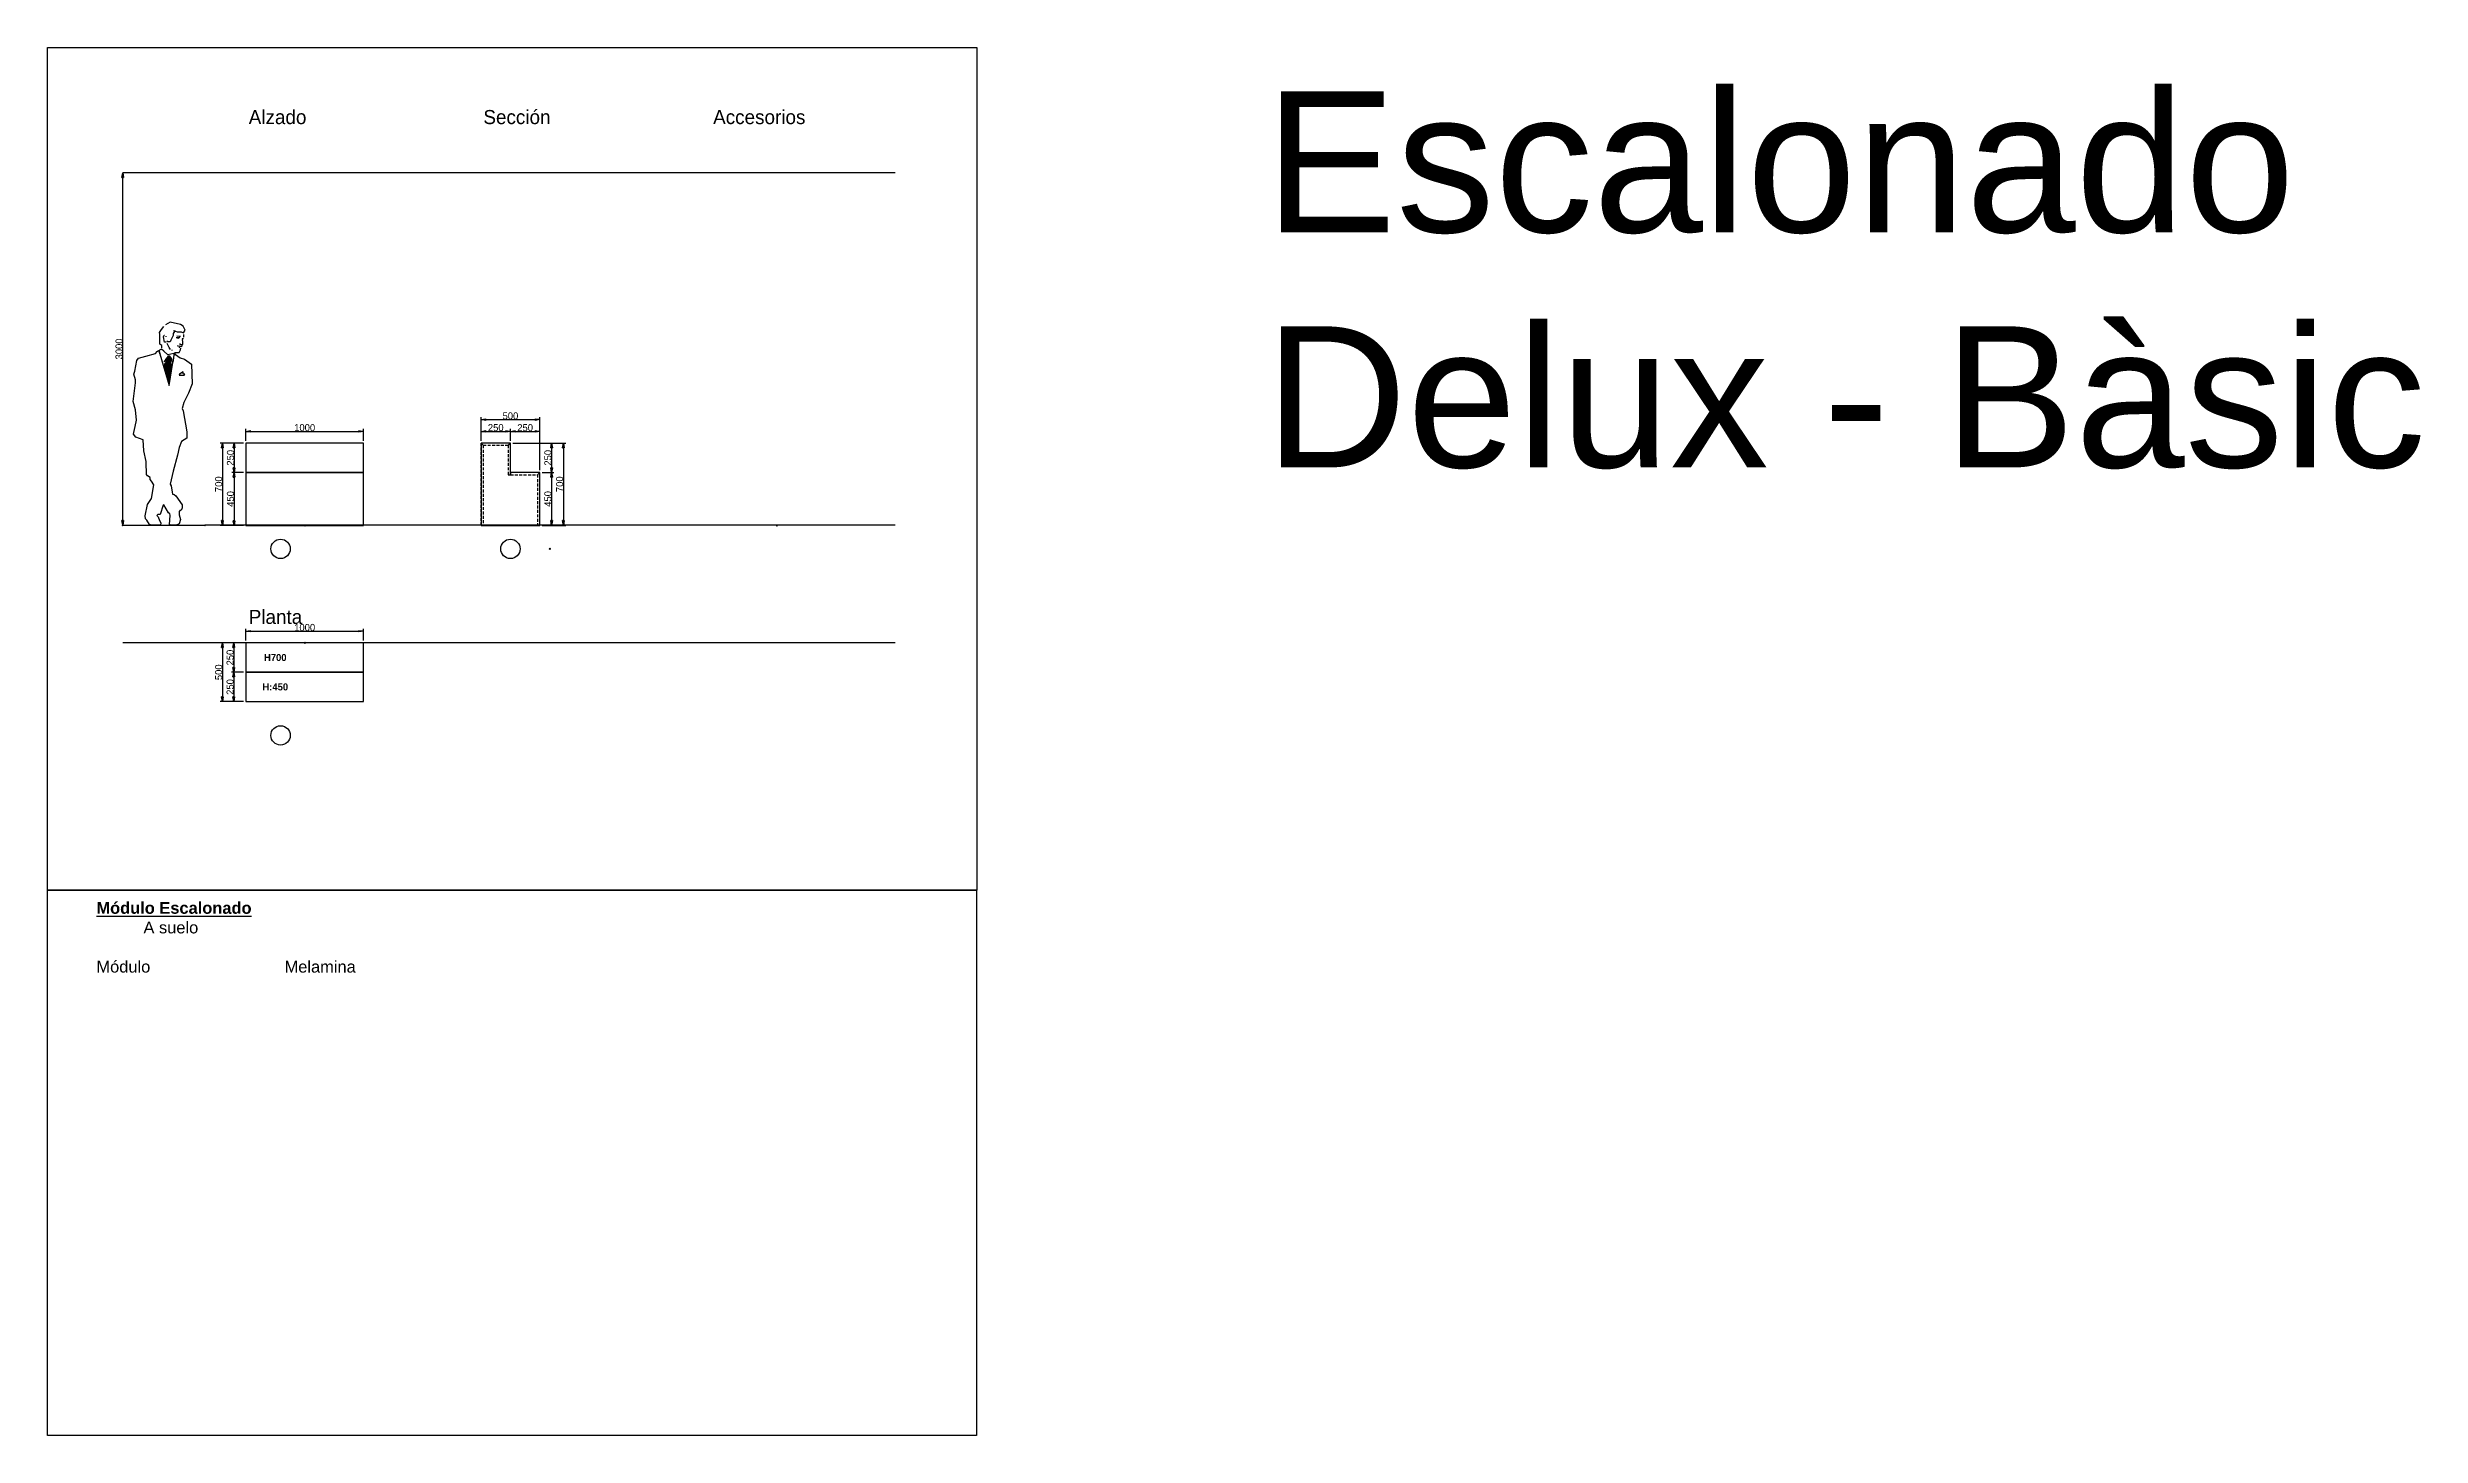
# Model space of a CAD drawing. Header units: millimetres. Extents: x -61063 to 17762, y -100319 to 2880.
# Drawn here: x -2420 to 17762, y -76697 to -64885 of the extents above; entities that cross this region are included whole.
import ezdxf

# ---------------------------------------------------------------- set-up
doc = ezdxf.new("R2010")
doc.units = ezdxf.units.MM
doc.header["$PDMODE"] = 35
doc.header["$PDSIZE"] = 5
doc.linetypes.add('Discontinua JB', pattern=[0.75, 0.5, -0.25])
doc.layers.add('1001 concep color Blau Fosc', color=7, linetype='Continuous', true_color=0x003e84)
for name, color, linetype in [('Cotas bloques dinámicos PM espacio', 10, 'Continuous'), ('Linea Capa Color 0000 JB', 7, 'Continuous'), ('Linea Capa Color 0008 Gris JB', 8, 'Continuous'), ('Linea Capa Color 0012 Vermell JB', 12, 'Continuous'), ('Linea Capa Color 0202 Lila Parets JB', 202, 'Continuous')]:
    doc.layers.add(name, color=color, linetype=linetype)
doc.styles.add('Helvetica Bold', font='HelveticaNeueLTCom-Md.ttf')
doc.styles.add('Helvetica Light', font='HelveticaNeueLTCom-Th.ttf')
doc.styles.add('Jordi Ava', font='Avant Garde MEdium BT.ttf')
doc.dimstyles.new('Jordi Ava 2015', dxfattribs={"dimtxt": 60, "dimasz": 40, "dimexe": 20, "dimexo": 20, "dimgap": 0.09, "dimtad": 1, "dimdec": 0, "dimzin": 0, "dimdsep": 46, "dimtxsty": 'Jordi Ava', "dimblk": 'CLOSED', "dimcen": 1.5, "dimclrd": 7, "dimclre": 7, "dimclrt": 256, "dimadec": 0, "dimazin": 0, "dimtfac": 0.05, "dimtdec": 0, "dimtofl": 0, "dimtmove": 0, "dimatfit": 3, "dimldrblk": 'CLOSED', "dimfxl": 90, "dimtolj": 1, "dimtzin": 0, "dimlwd": -1, "dimlwe": -1, "dimarcsym": 0})
doc.dimstyles.new('Jordi Ava Parets 2015', dxfattribs={"dimtxt": 60, "dimasz": 40, "dimexe": 20, "dimexo": 20, "dimgap": 0.09, "dimtad": 1, "dimdec": 0, "dimzin": 0, "dimdsep": 46, "dimtxsty": 'Jordi Ava', "dimblk": 'CLOSED', "dimcen": 1.5, "dimclrd": 7, "dimclre": 7, "dimclrt": 256, "dimadec": 0, "dimazin": 0, "dimtfac": 0.05, "dimtdec": 0, "dimtofl": 0, "dimtmove": 0, "dimatfit": 3, "dimldrblk": 'CLOSED', "dimfxl": 90, "dimtolj": 1, "dimtzin": 0, "dimlwd": -1, "dimlwe": -1, "dimarcsym": 0})

# ---------------------------------------------------------------- blocks, each defined once
blk = doc.blocks.new('_Closed')
at = {"color": 0, "linetype": 'ByBlock', "lineweight": -2}
for p, q in [((-1, 0.17), (0, 0)), ((-1, 0.17), (-1, -0.17)), ((0, 0), (-1, -0.17)), ((0, 0), (-1, 0))]:
    blk.add_line(p, q, dxfattribs=at)
blk = doc.blocks.new('*D1688')
at = {"layer": 'Defpoints', "color": 0, "ltscale": 10, "transparency": 16777216}
for p in [(82880, 104666), (82880, 104666), (82880, 101666)]:
    blk.add_point(p, dxfattribs=at)
at = {"layer": 'Linea Capa Color 0202 Lila Parets JB', "color": 7, "ltscale": 10, "transparency": 16777216}
blk.add_line((82880, 101706), (82880, 104626), dxfattribs=at)
at = {"layer": 'Linea Capa Color 0202 Lila Parets JB', "color": 7, "ltscale": 10, "transparency": 16777216, "xscale": 40, "yscale": 40, "zscale": 40}
for p, rotation in [((82880, 104666), 90), ((82880, 101666), 270)]:
    blk.add_blockref('_Closed', p, dxfattribs=dict(at, rotation=rotation))
at = {"layer": 'Linea Capa Color 0202 Lila Parets JB', "ltscale": 10, "transparency": 16777216, "insert": (82849, 103166), "char_height": 60, "attachment_point": 5, "rotation": 90, "style": 'Jordi Ava'}
blk.add_mtext('\\A1;3000', dxfattribs=at)
blk = doc.blocks.new('PM202307281029')
at = {"layer": 'Linea Capa Color 0008 Gris JB'}
h = blk.add_hatch(color=256, dxfattribs=at)
h.set_gradient(color1=(0, 127, 255), one_color=1, tint=1, name='INVCYLINDER')
h.paths.add_polyline_path([(349, 1345), (356, 1372), (371, 1391), (363, 1410), (386, 1439), (401, 1439), (414, 1421), (404, 1407), (404, 1391), (413, 1367), (418, 1361), (418, 1333), (394, 1190)])
at = {"layer": 'Linea Capa Color 0008 Gris JB', "linetype": 'Continuous'}
for p, q in [((310, 1485), (311, 1488)), ((316, 1459), (310, 1485)), ((386, 1439), (363, 1410)), ((401, 1439), (386, 1439)), ((418, 1415), (401, 1439)), ((418, 1398), (418, 1415)), ((356, 1372), (349, 1345)), ((371, 1391), (356, 1372)), ((363, 1410), (371, 1391)), ((427, 1385), (418, 1398))]:
    blk.add_line(p, q, dxfattribs=at)
for points in [[(333, 1510), (333, 1529), (317, 1540), (317, 1581), (317, 1627), (313, 1640), (329, 1667), (351, 1692)], [(370, 1559), (357, 1559), (346, 1603), (352, 1619), (357, 1618)], [(446, 1653), (438, 1651), (436, 1657), (463, 1645), (497, 1645), (517, 1637), (531, 1659), (514, 1694), (493, 1708), (403, 1729), (363, 1705)], [(441, 1649), (436, 1641), (428, 1632), (428, 1616), (409, 1575), (403, 1560), (382, 1560), (382, 1570)], [(519, 1600), (519, 1624)], [(435, 1461), (384, 1451), (349, 1481), (330, 1499), (294, 1478)], [(370, 1603), (370, 1610)], [(408, 1497), (395, 1512), (378, 1546)], [(414, 1421), (404, 1407), (404, 1391), (413, 1367), (420, 1358), (422, 1358)], [(424, 1486), (417, 1489)], [(439, 1451), (439, 1453), (436, 1464), (442, 1464)], [(439, 1456), (444, 1470), (481, 1470), (492, 1493), (494, 1506)], [(446, 1470), (444, 1456), (441, 1458)], [(455, 1597), (484, 1597), (485, 1607)], [(493, 1605), (488, 1607), (460, 1608)], [(479, 1596), (471, 1589), (462, 1597)], [(503, 1535), (499, 1518), (473, 1523), (467, 1527)], [(490, 1510), (481, 1512)], [(486, 1546), (487, 1538), (511, 1538), (511, 1561), (509, 1582)], [(512, 1591), (511, 1583), (506, 1588), (516, 1591)], [(365, 1407), (351, 1390)], [(418, 1333), (418, 1361)], [(427, 1385), (433, 1402)]]:
    blk.add_lwpolyline(points, dxfattribs=at)
at = {"layer": 'Linea Capa Color 0008 Gris JB'}
for points in [[(93, 775), (94, 789), (105, 840), (118, 894), (108, 981), (88, 1054), (108, 1212), (108, 1239), (94, 1287), (102, 1312), (120, 1401), (134, 1421), (196, 1440), (278, 1461), (294, 1478), (311, 1488), (310, 1485), (316, 1459), (394, 1190), (427, 1385), (433, 1402), (439, 1451), (449, 1453), (489, 1426), (525, 1413), (584, 1371), (592, 1204), (560, 1123), (520, 1044), (506, 995), (514, 973), (545, 794), (545, 742), (500, 713), (481, 661), (465, 596), (428, 460), (405, 351), (413, 335), (425, 265), (439, 262), (452, 251), (505, 175), (505, 148), (497, 127), (489, 129), (480, 116), (480, 89), (492, 50), (481, 12), (454, 0), (428, 0), (408, 0), (399, 7), (400, 45), (405, 86), (401, 97), (389, 107), (349, 173), (343, 172), (319, 93), (300, 93), (291, 84), (302, 73), (313, 40), (325, 20), (321, 0), (294, 0), (249, 0), (229, 7), (205, 45), (194, 54), (191, 80), (211, 176), (245, 229), (264, 343), (245, 376), (233, 390), (233, 408), (211, 422), (202, 431), (203, 476), (201, 495), (201, 544), (180, 634), (173, 728), (113, 751)], [(479, 1276), (495, 1276), (523, 1276), (528, 1285), (513, 1290), (513, 1306), (482, 1285)]]:
    blk.add_lwpolyline(points, close=True, dxfattribs=at)
at = {"layer": 'Linea Capa Color 0202 Lila Parets JB', "ltscale": 10}
blk.add_line((0, 0), (700, 0), dxfattribs=at)
for p in [(0, 0), (700, 0)]:
    blk.add_point(p, dxfattribs=at)
blk = doc.blocks.new('*D2596')
at = {"layer": 'Cotas bloques dinámicos PM espacio', "color": 7, "ltscale": 10, "transparency": 16777216}
for p, q in [((0, 720), (0, 820)), ((1000, 720), (1000, 820)), ((40, 800), (960, 800))]:
    blk.add_line(p, q, dxfattribs=at)
at = {"layer": 'Defpoints', "color": 0, "ltscale": 10, "transparency": 16777216}
for p in [(0, 700), (1000, 800), (1000, 700)]:
    blk.add_point(p, dxfattribs=at)
at = {"layer": 'Cotas bloques dinámicos PM espacio', "color": 7, "ltscale": 10, "transparency": 16777216, "xscale": 40, "yscale": 40, "zscale": 40, "rotation": 180}
blk.add_blockref('_Closed', (0, 800), dxfattribs=at)
at = {"layer": 'Cotas bloques dinámicos PM espacio', "color": 7, "ltscale": 10, "transparency": 16777216, "xscale": 40, "yscale": 40, "zscale": 40}
blk.add_blockref('_Closed', (1000, 800), dxfattribs=at)
at = {"layer": 'Cotas bloques dinámicos PM espacio', "ltscale": 10, "transparency": 16777216, "insert": (500, 831), "char_height": 60, "attachment_point": 5, "style": 'Jordi Ava'}
blk.add_mtext('\\A1;1000', dxfattribs=at)
blk = doc.blocks.new('*D2597')
at = {"layer": 'Cotas bloques dinámicos PM espacio', "color": 7, "ltscale": 10, "transparency": 16777216}
for p, q in [((-20, 700), (-220, 700)), ((-200, 660), (-200, 40)), ((-20, 0), (-220, 0))]:
    blk.add_line(p, q, dxfattribs=at)
at = {"layer": 'Defpoints', "color": 0, "ltscale": 10, "transparency": 16777216}
for p in [(0, 700), (0, 0), (-200, 0)]:
    blk.add_point(p, dxfattribs=at)
at = {"layer": 'Cotas bloques dinámicos PM espacio', "color": 7, "ltscale": 10, "transparency": 16777216, "xscale": 40, "yscale": 40, "zscale": 40}
for p, rotation in [((-200, 700), 90), ((-200, 0), 270)]:
    blk.add_blockref('_Closed', p, dxfattribs=dict(at, rotation=rotation))
at = {"layer": 'Cotas bloques dinámicos PM espacio', "ltscale": 10, "transparency": 16777216, "insert": (-231, 350), "char_height": 60, "attachment_point": 5, "rotation": 90, "style": 'Jordi Ava'}
blk.add_mtext('\\A1;700', dxfattribs=at)
blk = doc.blocks.new('*D2598')
at = {"layer": 'Cotas bloques dinámicos PM espacio', "color": 7, "ltscale": 10, "transparency": 16777216}
for p, q in [((-20, 700), (-120, 700)), ((-100, 660), (-100, 490)), ((-20, 450), (-120, 450))]:
    blk.add_line(p, q, dxfattribs=at)
at = {"layer": 'Defpoints', "color": 0, "ltscale": 10, "transparency": 16777216}
for p in [(0, 700), (-100, 450), (0, 450)]:
    blk.add_point(p, dxfattribs=at)
at = {"layer": 'Cotas bloques dinámicos PM espacio', "color": 7, "ltscale": 10, "transparency": 16777216, "xscale": 40, "yscale": 40, "zscale": 40}
for p, rotation in [((-100, 700), 90), ((-100, 450), 270)]:
    blk.add_blockref('_Closed', p, dxfattribs=dict(at, rotation=rotation))
at = {"layer": 'Cotas bloques dinámicos PM espacio', "ltscale": 10, "transparency": 16777216, "insert": (-131, 575), "char_height": 60, "attachment_point": 5, "rotation": 90, "style": 'Jordi Ava'}
blk.add_mtext('\\A1;250', dxfattribs=at)
blk = doc.blocks.new('*D2559')
at = {"layer": 'Cotas bloques dinámicos PM espacio', "color": 7, "ltscale": 10, "transparency": 16777216}
for p, q in [((163371, 24837), (163271, 24837)), ((163291, 24797), (163291, 24427)), ((163371, 24387), (163271, 24387))]:
    blk.add_line(p, q, dxfattribs=at)
at = {"layer": 'Defpoints', "color": 0, "ltscale": 10, "transparency": 16777216}
for p in [(163391, 24837), (163291, 24387), (163391, 24387)]:
    blk.add_point(p, dxfattribs=at)
at = {"layer": 'Cotas bloques dinámicos PM espacio', "color": 7, "ltscale": 10, "transparency": 16777216, "xscale": 40, "yscale": 40, "zscale": 40}
for p, rotation in [((163291, 24837), 90), ((163291, 24387), 270)]:
    blk.add_blockref('_Closed', p, dxfattribs=dict(at, rotation=rotation))
at = {"layer": 'Cotas bloques dinámicos PM espacio', "ltscale": 10, "transparency": 16777216, "insert": (163260, 24612), "char_height": 60, "attachment_point": 5, "rotation": 90, "style": 'Jordi Ava'}
blk.add_mtext('\\A1;450', dxfattribs=at)
blk = doc.blocks.new('*D3314')
at = {"layer": 'Cotas bloques dinámicos PM espacio', "color": 7, "ltscale": 10, "transparency": 16777216}
for p, q in [((0, 20), (0, 120)), ((40, 100), (960, 100)), ((1000, 20), (1000, 120))]:
    blk.add_line(p, q, dxfattribs=at)
at = {"layer": 'Defpoints', "color": 0, "ltscale": 10, "transparency": 16777216}
for p in [(0, 0), (1000, 100), (1000, 0)]:
    blk.add_point(p, dxfattribs=at)
at = {"layer": 'Cotas bloques dinámicos PM espacio', "color": 7, "ltscale": 10, "transparency": 16777216, "xscale": 40, "yscale": 40, "zscale": 40, "rotation": 180}
blk.add_blockref('_Closed', (0, 100), dxfattribs=at)
at = {"layer": 'Cotas bloques dinámicos PM espacio', "color": 7, "ltscale": 10, "transparency": 16777216, "xscale": 40, "yscale": 40, "zscale": 40}
blk.add_blockref('_Closed', (1000, 100), dxfattribs=at)
at = {"layer": 'Cotas bloques dinámicos PM espacio', "ltscale": 10, "transparency": 16777216, "insert": (500, 131), "char_height": 60, "attachment_point": 5, "style": 'Jordi Ava'}
blk.add_mtext('\\A1;1000', dxfattribs=at)
blk = doc.blocks.new('*D3315')
at = {"layer": 'Cotas bloques dinámicos PM espacio', "color": 7, "ltscale": 10, "transparency": 16777216}
for p, q in [((-20, 0), (-220, 0)), ((-200, -40), (-200, -460)), ((-20, -500), (-220, -500))]:
    blk.add_line(p, q, dxfattribs=at)
at = {"layer": 'Defpoints', "color": 0, "ltscale": 10, "transparency": 16777216}
for p in [(0, 0), (-200, -500), (0, -500)]:
    blk.add_point(p, dxfattribs=at)
at = {"layer": 'Cotas bloques dinámicos PM espacio', "color": 7, "ltscale": 10, "transparency": 16777216, "xscale": 40, "yscale": 40, "zscale": 40}
for p, rotation in [((-200, 0), 90), ((-200, -500), 270)]:
    blk.add_blockref('_Closed', p, dxfattribs=dict(at, rotation=rotation))
at = {"layer": 'Cotas bloques dinámicos PM espacio', "ltscale": 10, "transparency": 16777216, "insert": (-231, -250), "char_height": 60, "attachment_point": 5, "rotation": 90, "style": 'Jordi Ava'}
blk.add_mtext('\\A1;500', dxfattribs=at)
blk = doc.blocks.new('*D3316')
at = {"layer": 'Cotas bloques dinámicos PM espacio', "color": 7, "ltscale": 10, "transparency": 16777216}
for p, q in [((-20, 0), (-123, 0)), ((-103, -40), (-103, -210)), ((-20, -250), (-123, -250))]:
    blk.add_line(p, q, dxfattribs=at)
at = {"layer": 'Defpoints', "color": 0, "ltscale": 10, "transparency": 16777216}
for p in [(0, 0), (-103, -250), (0, -250)]:
    blk.add_point(p, dxfattribs=at)
at = {"layer": 'Cotas bloques dinámicos PM espacio', "color": 7, "ltscale": 10, "transparency": 16777216, "xscale": 40, "yscale": 40, "zscale": 40}
for p, rotation in [((-103, 0), 90), ((-103, -250), 270)]:
    blk.add_blockref('_Closed', p, dxfattribs=dict(at, rotation=rotation))
at = {"layer": 'Cotas bloques dinámicos PM espacio', "ltscale": 10, "transparency": 16777216, "insert": (-134, -125), "char_height": 60, "attachment_point": 5, "rotation": 90, "style": 'Jordi Ava'}
blk.add_mtext('\\A1;250', dxfattribs=at)
blk = doc.blocks.new('*D3317')
at = {"layer": 'Cotas bloques dinámicos PM espacio', "color": 7, "ltscale": 10, "transparency": 16777216}
for p, q in [((-20, -250), (-123, -250)), ((-103, -290), (-103, -460)), ((-20, -500), (-123, -500))]:
    blk.add_line(p, q, dxfattribs=at)
at = {"layer": 'Defpoints', "color": 0, "ltscale": 10, "transparency": 16777216}
for p in [(0, -250), (-103, -500), (0, -500)]:
    blk.add_point(p, dxfattribs=at)
at = {"layer": 'Cotas bloques dinámicos PM espacio', "color": 7, "ltscale": 10, "transparency": 16777216, "xscale": 40, "yscale": 40, "zscale": 40}
for p, rotation in [((-103, -250), 90), ((-103, -500), 270)]:
    blk.add_blockref('_Closed', p, dxfattribs=dict(at, rotation=rotation))
at = {"layer": 'Cotas bloques dinámicos PM espacio', "ltscale": 10, "transparency": 16777216, "insert": (-134, -375), "char_height": 60, "attachment_point": 5, "rotation": 90, "style": 'Jordi Ava'}
blk.add_mtext('\\A1;250', dxfattribs=at)
blk = doc.blocks.new('*D3384')
at = {"layer": 'Cotas bloques dinámicos PM espacio', "color": 7, "ltscale": 10, "transparency": 16777216}
for p, q in [((0, 720), (0, 820)), ((250, 720), (250, 820)), ((40, 800), (210, 800))]:
    blk.add_line(p, q, dxfattribs=at)
at = {"layer": 'Defpoints', "color": 0, "ltscale": 10, "transparency": 16777216}
for p in [(0, 700), (250, 800), (250, 700)]:
    blk.add_point(p, dxfattribs=at)
at = {"layer": 'Cotas bloques dinámicos PM espacio', "color": 7, "ltscale": 10, "transparency": 16777216, "xscale": 40, "yscale": 40, "zscale": 40, "rotation": 180}
blk.add_blockref('_Closed', (0, 800), dxfattribs=at)
at = {"layer": 'Cotas bloques dinámicos PM espacio', "color": 7, "ltscale": 10, "transparency": 16777216, "xscale": 40, "yscale": 40, "zscale": 40}
blk.add_blockref('_Closed', (250, 800), dxfattribs=at)
at = {"layer": 'Cotas bloques dinámicos PM espacio', "ltscale": 10, "transparency": 16777216, "insert": (125, 831), "char_height": 60, "attachment_point": 5, "style": 'Jordi Ava'}
blk.add_mtext('\\A1;250', dxfattribs=at)
blk = doc.blocks.new('*D3385')
at = {"layer": 'Cotas bloques dinámicos PM espacio', "color": 7, "ltscale": 10, "transparency": 16777216}
for p, q in [((270, 700), (720, 700)), ((700, 660), (700, 40)), ((520, 0), (720, 0))]:
    blk.add_line(p, q, dxfattribs=at)
at = {"layer": 'Defpoints', "color": 0, "ltscale": 10, "transparency": 16777216}
for p in [(250, 700), (500, 0), (700, 0)]:
    blk.add_point(p, dxfattribs=at)
at = {"layer": 'Cotas bloques dinámicos PM espacio', "color": 7, "ltscale": 10, "transparency": 16777216, "xscale": 40, "yscale": 40, "zscale": 40}
for p, rotation in [((700, 700), 90), ((700, 0), 270)]:
    blk.add_blockref('_Closed', p, dxfattribs=dict(at, rotation=rotation))
at = {"layer": 'Cotas bloques dinámicos PM espacio', "ltscale": 10, "transparency": 16777216, "insert": (669, 350), "char_height": 60, "attachment_point": 5, "rotation": 90, "style": 'Jordi Ava'}
blk.add_mtext('\\A1;700', dxfattribs=at)
blk = doc.blocks.new('*D3386')
at = {"layer": 'Cotas bloques dinámicos PM espacio', "color": 7, "ltscale": 10, "transparency": 16777216}
for p, q in [((270, 700), (620, 700)), ((600, 660), (600, 490)), ((520, 450), (620, 450))]:
    blk.add_line(p, q, dxfattribs=at)
at = {"layer": 'Defpoints', "color": 0, "ltscale": 10, "transparency": 16777216}
for p in [(250, 700), (500, 450), (600, 450)]:
    blk.add_point(p, dxfattribs=at)
at = {"layer": 'Cotas bloques dinámicos PM espacio', "color": 7, "ltscale": 10, "transparency": 16777216, "xscale": 40, "yscale": 40, "zscale": 40}
for p, rotation in [((600, 700), 90), ((600, 450), 270)]:
    blk.add_blockref('_Closed', p, dxfattribs=dict(at, rotation=rotation))
at = {"layer": 'Cotas bloques dinámicos PM espacio', "ltscale": 10, "transparency": 16777216, "insert": (569, 575), "char_height": 60, "attachment_point": 5, "rotation": 90, "style": 'Jordi Ava'}
blk.add_mtext('\\A1;250', dxfattribs=at)
blk = doc.blocks.new('*D3387')
at = {"layer": 'Cotas bloques dinámicos PM espacio', "color": 7, "ltscale": 10, "transparency": 16777216}
for p, q in [((520, 450), (620, 450)), ((600, 410), (600, 40)), ((520, 0), (620, 0))]:
    blk.add_line(p, q, dxfattribs=at)
at = {"layer": 'Defpoints', "color": 0, "ltscale": 10, "transparency": 16777216}
for p in [(500, 450), (500, 0), (600, 0)]:
    blk.add_point(p, dxfattribs=at)
at = {"layer": 'Cotas bloques dinámicos PM espacio', "color": 7, "ltscale": 10, "transparency": 16777216, "xscale": 40, "yscale": 40, "zscale": 40}
for p, rotation in [((600, 450), 90), ((600, 0), 270)]:
    blk.add_blockref('_Closed', p, dxfattribs=dict(at, rotation=rotation))
at = {"layer": 'Cotas bloques dinámicos PM espacio', "ltscale": 10, "transparency": 16777216, "insert": (569, 225), "char_height": 60, "attachment_point": 5, "rotation": 90, "style": 'Jordi Ava'}
blk.add_mtext('\\A1;450', dxfattribs=at)
blk = doc.blocks.new('*D3388')
at = {"layer": 'Cotas bloques dinámicos PM espacio', "color": 7, "ltscale": 10, "transparency": 16777216}
for p, q in [((250, 720), (250, 820)), ((500, 470), (500, 820)), ((290, 800), (460, 800))]:
    blk.add_line(p, q, dxfattribs=at)
at = {"layer": 'Defpoints', "color": 0, "ltscale": 10, "transparency": 16777216}
for p in [(250, 700), (500, 800), (500, 450)]:
    blk.add_point(p, dxfattribs=at)
at = {"layer": 'Cotas bloques dinámicos PM espacio', "color": 7, "ltscale": 10, "transparency": 16777216, "xscale": 40, "yscale": 40, "zscale": 40, "rotation": 180}
blk.add_blockref('_Closed', (250, 800), dxfattribs=at)
at = {"layer": 'Cotas bloques dinámicos PM espacio', "color": 7, "ltscale": 10, "transparency": 16777216, "xscale": 40, "yscale": 40, "zscale": 40}
blk.add_blockref('_Closed', (500, 800), dxfattribs=at)
at = {"layer": 'Cotas bloques dinámicos PM espacio', "ltscale": 10, "transparency": 16777216, "insert": (375, 831), "char_height": 60, "attachment_point": 5, "style": 'Jordi Ava'}
blk.add_mtext('\\A1;250', dxfattribs=at)
blk = doc.blocks.new('*D3389')
at = {"layer": 'Cotas bloques dinámicos PM espacio', "color": 7, "ltscale": 10, "transparency": 16777216}
for p, q in [((0, 720), (0, 920)), ((40, 900), (460, 900)), ((500, 470), (500, 920))]:
    blk.add_line(p, q, dxfattribs=at)
at = {"layer": 'Defpoints', "color": 0, "ltscale": 10, "transparency": 16777216}
for p in [(500, 900), (0, 700), (500, 450)]:
    blk.add_point(p, dxfattribs=at)
at = {"layer": 'Cotas bloques dinámicos PM espacio', "color": 7, "ltscale": 10, "transparency": 16777216, "xscale": 40, "yscale": 40, "zscale": 40, "rotation": 180}
blk.add_blockref('_Closed', (0, 900), dxfattribs=at)
at = {"layer": 'Cotas bloques dinámicos PM espacio', "color": 7, "ltscale": 10, "transparency": 16777216, "xscale": 40, "yscale": 40, "zscale": 40}
blk.add_blockref('_Closed', (500, 900), dxfattribs=at)
at = {"layer": 'Cotas bloques dinámicos PM espacio', "ltscale": 10, "transparency": 16777216, "insert": (250, 931), "char_height": 60, "attachment_point": 5, "style": 'Jordi Ava'}
blk.add_mtext('\\A1;500', dxfattribs=at)
blk = doc.blocks.new('PM202309291349')
at = {"layer": 'Linea Capa Color 0012 Vermell JB', "ltscale": 50}
for p in [(2187.8, -4066.4), (6202.8, -4066.4), (4272.8, -4266.4), (2187.8, -5066.4)]:
    blk.add_point(p, dxfattribs=at)
at = {"layer": 'Linea Capa Color 0202 Lila Parets JB', "ltscale": 10}
for p, q in [((7207.8, -1066.4), (639.3, -1066.4)), ((7207.8, -4066.4), (1339.3, -4066.4)), ((7207.8, -5066.4), (639.3, -5066.4))]:
    blk.add_line(p, q, dxfattribs=at)
blk.add_lwpolyline([(0, 0), (7902.9, 0), (7902.9, -7171.6), (0, -7171.6)], close=True, dxfattribs=at)
at = {"ltscale": 10}
blk.add_blockref('PM202307281029', (639.3, -4066.4), dxfattribs=at)
at = {"layer": '1001 concep color Blau Fosc', "ltscale": 10, "char_height": 120, "width": 2264.786, "attachment_point": 1, "style": 'Jordi Ava'}
for s, insert in [('Alzado', (1711.2, -532.9)), ('Sección', (3707.1, -532.9)), ('Accesorios', (5660.9, -532.9)), ('Planta', (1711.2, -4785.9))]:
    blk.add_mtext(s, dxfattribs=dict(at, insert=insert))
at = {"layer": 'Linea Capa Color 0202 Lila Parets JB', "ltscale": 10}
dim = blk.add_linear_dim(base=(639.3, -1066.4), p1=(639.3, -4066.4), p2=(639.3, -1066.4), angle=90, dimstyle='Jordi Ava Parets 2015', dxfattribs=at)
dim.commit()
dim.dimension.update_dxf_attribs({"geometry": '*D1688', "text_midpoint": (608, -2566.4), "insert": (-82240.5, -105732)})
blk = doc.blocks.new('PM202310051712')
at = {"layer": 'Cotas bloques dinámicos PM espacio', "ltscale": 10}
blk.add_circle((295, -200), 82.4, dxfattribs=at)
at = {"layer": 'Linea Capa Color 0000 JB', "ltscale": 50}
for points in [[(0, 450), (1000, 450), (1000, 700), (0, 700)], [(0, 0), (1000, 0), (1000, 450), (0, 450)]]:
    blk.add_lwpolyline(points, close=True, dxfattribs=at)
at = {"layer": 'Cotas bloques dinámicos PM espacio', "ltscale": 10}
dim = blk.add_linear_dim(base=(1000, 800), p1=(0, 700), p2=(1000, 700), dimstyle='Jordi Ava 2015', dxfattribs=at)
dim.commit()
dim.dimension.update_dxf_attribs({"geometry": '*D2596', "text_midpoint": (500, 831.2)})
for base, p2, picture, middle in [((-200, 0), (0, 0), '*D2597', (-231.2, 350)), ((-100, 450), (0, 450), '*D2598', (-131.2, 575))]:
    dim = blk.add_linear_dim(base=base, p1=(0, 700), p2=p2, angle=90, dimstyle='Jordi Ava 2015', dxfattribs=at)
    dim.commit()
    dim.dimension.update_dxf_attribs({"geometry": picture, "text_midpoint": middle})
dim = blk.add_linear_dim(base=(-100, 0), p1=(0, 450), p2=(0, 0), angle=90, dimstyle='Jordi Ava 2015', dxfattribs=at)
dim.commit()
dim.dimension.update_dxf_attribs({"geometry": '*D2559', "text_midpoint": (-131.2, 225), "insert": (-163391.3, -24387.3)})
blk = doc.blocks.new('*U3307')
at = {"layer": 'Linea Capa Color 0000 JB'}
blk.add_blockref('PM202310051712', (0, 0), dxfattribs=at)
blk = doc.blocks.new('*U3382')
at = {"layer": 'Linea Capa Color 0000 JB'}
blk.add_blockref('*U3307', (0, 0), dxfattribs=at)
blk = doc.blocks.new('*U3313')
at = {"layer": 'Cotas bloques dinámicos PM espacio', "ltscale": 10}
blk.add_circle((295, -787), 82.4, dxfattribs=at)
at = {"layer": 'Linea Capa Color 0000 JB', "ltscale": 50}
for points in [[(0, -250), (1000, -250), (1000, 0), (0, 0)], [(0, -500), (1000, -500), (1000, -250), (0, -250)]]:
    blk.add_lwpolyline(points, close=True, dxfattribs=at)
at = {"layer": 'Cotas bloques dinámicos PM espacio', "ltscale": 10, "char_height": 60, "width": 500, "attachment_point": 5, "style": 'Jordi Ava'}
for s, insert in [('{\\fCityBlueprint|b1|i0|c2|p2;H700}', (250, -125)), ('{\\fCityBlueprint|b1|i0|c2|p2;H:450}', (250, -375))]:
    blk.add_mtext(s, dxfattribs=dict(at, insert=insert))
at = {"layer": 'Cotas bloques dinámicos PM espacio', "ltscale": 10}
for base, p1, p2, picture, middle in [((-200, -500), (0, 0), (0, -500), '*D3315', (-231.2, -250)), ((-103, -250), (0, 0), (0, -250), '*D3316', (-134.3, -125)), ((-103, -500), (0, -250), (0, -500), '*D3317', (-134.3, -375))]:
    dim = blk.add_linear_dim(base=base, p1=p1, p2=p2, angle=90, dimstyle='Jordi Ava 2015', dxfattribs=at)
    dim.commit()
    dim.dimension.update_dxf_attribs({"geometry": picture, "text_midpoint": middle})
dim = blk.add_linear_dim(base=(1000, 100), p1=(0, 0), p2=(1000, 0), dimstyle='Jordi Ava 2015', dxfattribs=at)
dim.commit()
dim.dimension.update_dxf_attribs({"geometry": '*D3314', "text_midpoint": (500, 131.2)})
blk = doc.blocks.new('*U3319')
at = {"layer": 'Linea Capa Color 0000 JB'}
blk.add_blockref('*U3313', (0, 0), dxfattribs=at)
blk = doc.blocks.new('*U3381')
at = {"layer": 'Linea Capa Color 0000 JB'}
blk.add_blockref('*U3319', (0, 0), dxfattribs=at)
blk = doc.blocks.new('PM202312011222')
at = {"layer": 'Cotas bloques dinámicos PM espacio', "ltscale": 10}
blk.add_circle((250, -200), 82.4, dxfattribs=at)
at = {"layer": 'Linea Capa Color 0000 JB', "ltscale": 50}
blk.add_lwpolyline([(500, 450), (250, 450), (250, 700), (0, 700), (0, 0), (500, 0)], close=True, dxfattribs=at)
at = {"layer": 'Linea Capa Color 0000 JB', "linetype": 'Discontinua JB', "ltscale": 50}
for points in [[(19, 0), (0, 0), (0, 700), (19, 681)], [(250, 700), (0, 700), (19, 681), (231, 681)], [(231, 431), (250, 431), (250, 700), (231, 681)], [(500, 450), (250, 450), (250, 431), (481, 431)], [(481, 0), (500, 0), (500, 450), (481, 431)]]:
    blk.add_lwpolyline(points, close=True, dxfattribs=at)
at = {"layer": 'Cotas bloques dinámicos PM espacio', "ltscale": 10}
for base, p1, p2, picture, middle in [((500, 900), (0, 700), (500, 450), '*D3389', (250, 931.2)), ((250, 800), (0, 700), (250, 700), '*D3384', (125, 831.2)), ((500, 800), (250, 700), (500, 450), '*D3388', (375, 831.2))]:
    dim = blk.add_linear_dim(base=base, p1=p1, p2=p2, dimstyle='Jordi Ava 2015', dxfattribs=at)
    dim.commit()
    dim.dimension.update_dxf_attribs({"geometry": picture, "text_midpoint": middle})
for base, p1, p2, picture, middle in [((700, 0), (250, 700), (500, 0), '*D3385', (668.8, 350)), ((600, 450), (250, 700), (500, 450), '*D3386', (568.8, 575)), ((600, 0), (500, 450), (500, 0), '*D3387', (568.8, 225))]:
    dim = blk.add_linear_dim(base=base, p1=p1, p2=p2, angle=90, dimstyle='Jordi Ava 2015', dxfattribs=at)
    dim.commit()
    dim.dimension.update_dxf_attribs({"geometry": picture, "text_midpoint": middle})
blk = doc.blocks.new('*U3342')
at = {"layer": 'Linea Capa Color 0000 JB'}
blk.add_blockref('PM202312011222', (0, 0), dxfattribs=at)
blk = doc.blocks.new('PM202312041728')
at = {"layer": 'Linea Capa Color 0000 JB'}
blk.add_blockref('*U3342', (0, 0), dxfattribs=at)

msp = doc.modelspace()

# ---------------------------------------------------------------- linework, layer by layer
at = {"layer": 'Linea Capa Color 0202 Lila Parets JB', "ltscale": 10}
msp.add_lwpolyline([(-2420, -72057), (5482, -72057), (5482, -76697), (-2420, -76697)], close=True, dxfattribs=at)

# ---------------------------------------------------------------- block references
at = {"layer": 'Linea Capa Color 0000 JB'}
for name, p in [('PM202309291349', (-2420, -64885)), ('PM202312041728', (1267, -68952)), ('*U3382', (-733, -68952)), ('*U3381', (-733, -69952))]:
    msp.add_blockref(name, p, dxfattribs=at)

# ---------------------------------------------------------------- texts
at = {"layer": '1001 concep color Blau Fosc', "attachment_point": 1}
for s, insert, char_height, width, style in [('Escalonado\\PDelux - Bàsic', (7932, -65258), 1200, 9748.95, 'Helvetica Bold'), ('{\\fHelveticaNeueLT Com 35 Th|b1|i0|c0|p34;\\LMódulo Escalonado}\\P^IA suelo\\P{\\fHelveticaNeueLT Com 35 Th|b1|i0|c0|p34;\\P}Módulo^I{\\C1;^I^IMelamina}', (-2004, -72157), 100, 7486.96, 'Helvetica Light')]:
    msp.add_mtext(s, dxfattribs=dict(at, insert=insert, char_height=char_height, width=width, style=style))

doc.saveas('drawing.dxf')
